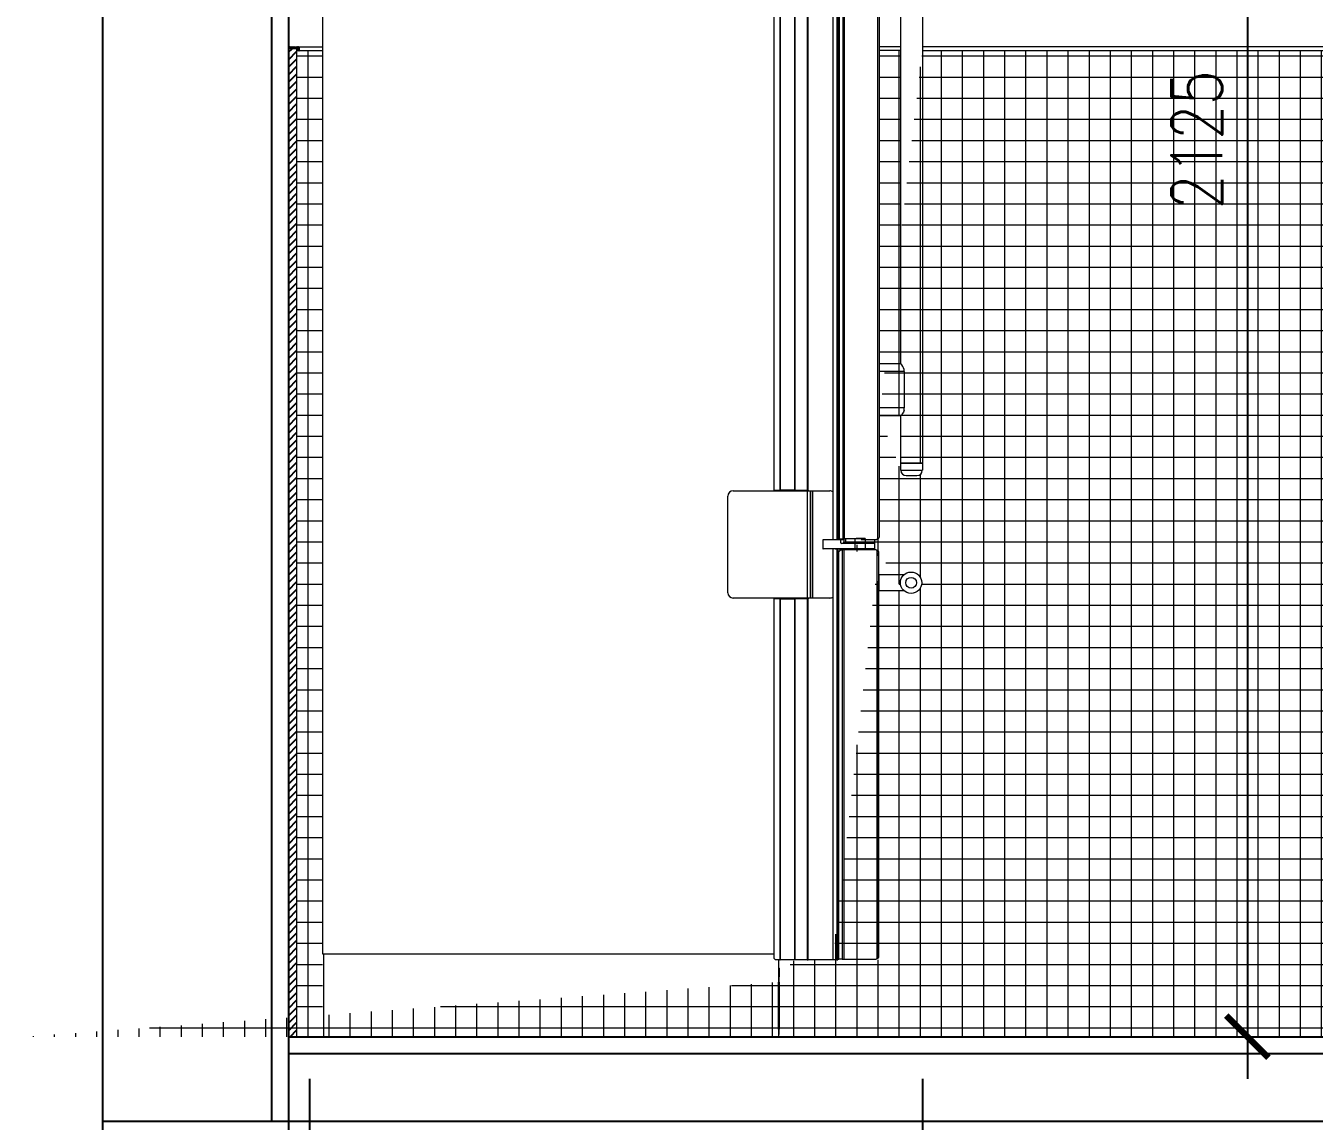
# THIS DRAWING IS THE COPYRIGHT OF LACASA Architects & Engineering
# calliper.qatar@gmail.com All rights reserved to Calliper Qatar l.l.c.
# Model space of a CAD drawing. Header units: inches. Extents: x -12478 to 399182, y -16583 to 525552.
# Drawn here: x 4266 to 5791, y -9161 to -7864 of the extents above; entities that cross this region are included whole.
import ezdxf

# ---------------------------------------------------------------- set-up
doc = ezdxf.new("R2010")
doc.units = ezdxf.units.IN
doc.header["$LTSCALE"] = 1000
doc.header["$MEASUREMENT"] = 0
for name, pattern in [('DASHED', [0.75, 0.5, -0.25]), ('HIDDEN', [0.375, 0.25, -0.125]), ('HIDDEN2', [0.1875, 0.125, -0.0625])]:
    doc.linetypes.add(name, pattern=pattern)
for name, color, linetype in [('A-DIM', 9, 'Continuous'), ('A-Hidden', 8, 'HIDDEN'), ('Layer1', 1, 'Continuous'), ('Layer3', 3, 'Continuous')]:
    doc.layers.add(name, color=color, linetype=linetype)
doc.layers.add('CQ Marble', color=6, linetype='Continuous', lineweight=0)
doc.layers.add('Sanitaire', color=253, linetype='Continuous', lineweight=0)
doc.styles.add('ZZ-Dim All', font='romans.shx', dxfattribs={"width": 0.8})
doc.dimstyles.new('DIM-100', dxfattribs={"dimscale": 50, "dimtxt": 1.25, "dimasz": 1, "dimexe": 1, "dimexo": 1, "dimgap": 0.6, "dimtad": 1, "dimdec": 0, "dimrnd": 5, "dimdsep": 46, "dimtxsty": 'ZZ-Dim All', "dimblk1": 'ARCHTICK', "dimblk2": 'ARCHTICK', "dimsah": 1, "dimcen": 1, "dimdle": 1, "dimclrd": 256, "dimclre": 8, "dimclrt": 256, "dimazin": 2, "dimtfac": 1, "dimtdec": 0, "dimtix": 1, "dimtmove": 2, "dimatfit": 2, "dimfxl": 0.1, "dimtolj": 1, "dimtzin": 0, "dimlwd": -1, "dimlwe": -1, "dimarcsym": 0})

# ---------------------------------------------------------------- blocks, each defined once
blk = doc.blocks.new('_ARCHTICK')
at = {"color": 0, "linetype": 'ByBlock', "const_width": 0.15}
blk.add_lwpolyline([(-0.5, -0.5), (0.5, 0.5)], dxfattribs=at)
blk = doc.blocks.new('*D567')
at = {"layer": 'A-DIM', "color": 8, "linetype": 'HIDDEN2', "transparency": 16777216}
for p, q in [((4576.9, -9110.6), (4576.9, -9699.5)), ((4601.9, -9110.6), (4601.9, -9699.5))]:
    blk.add_line(p, q, dxfattribs=at)
at = {"layer": 'A-DIM', "transparency": 16777216}
for p, q in [((4576.9, -9649.5), (4526.9, -9649.5)), ((4576.9, -9649.5), (4601.9, -9649.5)), ((4601.9, -9649.5), (4651.9, -9649.5))]:
    blk.add_line(p, q, dxfattribs=at)
at = {"layer": 'Defpoints', "color": 0, "transparency": 16777216}
for p in [(4576.9, -9060.6, 0), (4601.9, -9060.6, 0), (4601.9, -9649.5)]:
    blk.add_point(p, dxfattribs=at)
at = {"layer": 'A-DIM', "transparency": 16777216, "xscale": 50, "yscale": 50, "zscale": 50}
blk.add_blockref('_ARCHTICK', (4576.9, -9649.5), dxfattribs=at)
at = {"layer": 'A-DIM', "transparency": 16777216, "xscale": 50, "yscale": 50, "zscale": 50, "rotation": 180}
blk.add_blockref('_ARCHTICK', (4601.9, -9649.5), dxfattribs=at)
at = {"layer": 'A-DIM', "color": 3, "transparency": 16777216, "insert": (4589.4, -9589.5), "char_height": 60, "attachment_point": 5, "style": 'ZZ-Dim All'}
blk.add_mtext('\\A1;25', dxfattribs=at)
blk = doc.blocks.new('*D568')
at = {"layer": 'A-DIM', "color": 8, "linetype": 'HIDDEN2', "transparency": 16777216}
for p, q in [((4601.9, -9110.6), (4601.9, -9699.5)), ((5327.3, -9110.6), (5327.3, -9699.5))]:
    blk.add_line(p, q, dxfattribs=at)
at = {"layer": 'A-DIM', "transparency": 16777216}
blk.add_line((4551.9, -9649.5), (5377.3, -9649.5), dxfattribs=at)
at = {"layer": 'Defpoints', "color": 0, "transparency": 16777216}
for p in [(4601.9, -9060.6, 0), (5327.3, -9060.6, 0), (5327.3, -9649.5)]:
    blk.add_point(p, dxfattribs=at)
at = {"layer": 'A-DIM', "transparency": 16777216, "xscale": 50, "yscale": 50, "zscale": 50, "rotation": 180}
blk.add_blockref('_ARCHTICK', (4601.9, -9649.5), dxfattribs=at)
at = {"layer": 'A-DIM', "transparency": 16777216, "xscale": 50, "yscale": 50, "zscale": 50}
blk.add_blockref('_ARCHTICK', (5327.3, -9649.5), dxfattribs=at)
at = {"layer": 'A-DIM', "color": 3, "transparency": 16777216, "insert": (4964.6, -9589.5), "char_height": 60, "attachment_point": 5, "style": 'ZZ-Dim All'}
blk.add_mtext('\\A1;725', dxfattribs=at)
blk = doc.blocks.new('*D569')
at = {"layer": 'A-DIM', "color": 8, "linetype": 'HIDDEN2', "transparency": 16777216}
for p, q in [((5327.3, -9110.6), (5327.3, -9699.5)), ((6176.9, -9110.6), (6176.9, -9699.5))]:
    blk.add_line(p, q, dxfattribs=at)
at = {"layer": 'A-DIM', "transparency": 16777216}
blk.add_line((5277.3, -9649.5), (6226.9, -9649.5), dxfattribs=at)
at = {"layer": 'Defpoints', "color": 0, "transparency": 16777216}
for p in [(5327.3, -9060.6, 0), (6176.9, -9060.6, 0), (6176.9, -9649.5)]:
    blk.add_point(p, dxfattribs=at)
at = {"layer": 'A-DIM', "transparency": 16777216, "xscale": 50, "yscale": 50, "zscale": 50, "rotation": 180}
blk.add_blockref('_ARCHTICK', (5327.3, -9649.5), dxfattribs=at)
at = {"layer": 'A-DIM', "transparency": 16777216, "xscale": 50, "yscale": 50, "zscale": 50}
blk.add_blockref('_ARCHTICK', (6176.9, -9649.5), dxfattribs=at)
at = {"layer": 'A-DIM', "color": 3, "transparency": 16777216, "insert": (5752.1, -9589.5), "char_height": 60, "attachment_point": 5, "style": 'ZZ-Dim All'}
blk.add_mtext('\\A1;850', dxfattribs=at)
blk = doc.blocks.new('*D578')
at = {"layer": 'A-DIM', "transparency": 16777216}
blk.add_line((5712.1, -6887.7), (5712.1, -9110.6), dxfattribs=at)
at = {"layer": 'A-DIM', "color": 8, "linetype": 'HIDDEN2', "transparency": 16777216}
for p, q in [((5277.4, -6937.7), (5762.1, -6937.7)), ((5207.1, -9060.6), (5762.1, -9060.6))]:
    blk.add_line(p, q, dxfattribs=at)
at = {"layer": 'Defpoints', "color": 0, "transparency": 16777216}
for p in [(5227.4, -6937.7, 0), (5157.1, -9060.6, 0), (5712.1, -9060.6)]:
    blk.add_point(p, dxfattribs=at)
at = {"layer": 'A-DIM', "transparency": 16777216, "xscale": 50, "yscale": 50, "zscale": 50}
for p, rotation in [((5712.1, -6937.7), 90), ((5712.1, -9060.6), 270)]:
    blk.add_blockref('_ARCHTICK', p, dxfattribs=dict(at, rotation=rotation))
at = {"layer": 'A-DIM', "color": 3, "transparency": 16777216, "insert": (5652.1, -7999.2), "char_height": 60, "attachment_point": 5, "rotation": 90, "style": 'ZZ-Dim All'}
blk.add_mtext('\\A1;2125', dxfattribs=at)
blk = doc.blocks.new('*D579')
at = {"layer": 'A-DIM', "color": 8, "linetype": 'HIDDEN2', "transparency": 16777216}
for p, q in [((4576.9, -9130.6), (4576.9, -9950.1)), ((9096.9, -9130.6), (9096.9, -9950.1))]:
    blk.add_line(p, q, dxfattribs=at)
at = {"layer": 'A-DIM', "transparency": 16777216}
blk.add_line((4526.9, -9900.1), (9146.9, -9900.1), dxfattribs=at)
at = {"layer": 'Defpoints', "color": 0, "transparency": 16777216}
for p in [(4576.9, -9080.6, 0), (9096.9, -9080.6, 0), (9096.9, -9900.1)]:
    blk.add_point(p, dxfattribs=at)
at = {"layer": 'A-DIM', "transparency": 16777216, "xscale": 50, "yscale": 50, "zscale": 50, "rotation": 180}
blk.add_blockref('_ARCHTICK', (4576.9, -9900.1), dxfattribs=at)
at = {"layer": 'A-DIM', "transparency": 16777216, "xscale": 50, "yscale": 50, "zscale": 50}
blk.add_blockref('_ARCHTICK', (9096.9, -9900.1), dxfattribs=at)
at = {"layer": 'A-DIM', "color": 3, "transparency": 16777216, "insert": (6836.9, -9840.1), "char_height": 60, "attachment_point": 5, "style": 'ZZ-Dim All'}
blk.add_mtext('\\A1;4520', dxfattribs=at)

msp = doc.modelspace()

# ---------------------------------------------------------------- hatches: boundary and pattern name
h = msp.add_hatch()
h.set_pattern_fill('STEEL', color=8)
h.set_pattern_definition([(45, (-1589.98229, -180), (-0.0883883476, 0.0883883476), []), (45, (-1589.98229, -179.9375), (-0.0883883476, 0.0883883476), [])])
h.paths.add_polyline_path([(4589.4, -7889.1), (4576.9, -7889.1), (4576.9, -7891.1), (4586.9, -7891.1), (4586.9, -7893.6), (4589.4, -7893.6), (4589.4, -7891.1)])
h = msp.add_hatch()
h.set_pattern_fill('ANSI31', color=8, scale=50)
h.set_pattern_definition([(45, (-1589.982, 3e-11), (-4.4194174, 4.4194174), [])])
h.paths.add_polyline_path([(4586.9, -7891.1), (4576.9, -7891.1), (4576.9, -9060.6), (4586.9, -9060.6)])
at = {"layer": 'Sanitaire'}
h = msp.add_hatch(dxfattribs=at)
h.set_pattern_fill('ANSI37', color=8, scale=200, angle=45)
edge = h.paths.add_edge_path(flags=16)
edge.add_arc((5314, -8523.4), 12.7, 0, 360)
edge = h.paths.add_edge_path()
edge.add_line((6172.9, -8000.6), (6172.9, -7997.6))
edge.add_line((6172.9, -7983.6), (6172.9, -7997.6))
edge.add_line((6172.9, -7983.6), (6172.9, -7980.6))
edge.add_line((6172.9, -7893.6), (6172.9, -9060.6))
edge.add_line((11429, -9060.6), (4265.8, -9060.6))
edge.add_line((5157.8, -8995.9), (5157.8, -9051.7))
edge.add_line((5157.8, -9058.1), (5157.8, -9051.7))
edge.add_line((5157.1, -9058.1), (5157.1, -9060.6))
edge.add_line((5157.1, -9058.1), (5157.8, -9058.1))
edge.add_line((5157.8, -8995.9), (5157.8, -8989.6))
edge.add_line((5157.8, -8979.5), (5157.8, -8989.6))
edge.add_arc((5157.1, -8979.5), 0.787, 0, 88.1514)
edge.add_line((5157.1, -8969.7), (5157.1, -8989.6))
edge.add_line((5176, -8969.7), (5159.2, -8969.7))
edge.add_line((5159.2, -8969.7), (5158.9, -8969.7))
edge.add_line((5158.7, -8969.7), (5158.9, -8969.7))
edge.add_line((5158.7, -8969.7), (5153.3, -8969.7))
edge.add_line((5176.2, -8969.7), (5176, -8969.7))
edge.add_line((5176.2, -8969.7), (5176.5, -8969.7))
edge.add_line((5190.8, -8969.7), (5176.5, -8969.7))
edge.add_line((5190.8, -8969.7), (5192.3, -8969.7))
edge.add_line((5221.6, -8969.7), (5192.3, -8969.7))
edge.add_line((5225.9, -8969.7), (5221.8, -8969.7))
edge.add_line((5221.8, -8969.7), (5221.6, -8969.7))
edge.add_line((5275.9, -8483.5), (5275.9, -8969.8))
edge.add_line((5225.9, -8969.7), (5227.4, -8969.7))
edge.add_line((5227.4, -8968.9), (5228.5, -8968.9))
edge.add_line((5232.3, -8968.9), (5228.5, -8968.9))
edge.add_line((5232.3, -8968.9), (5234.6, -8968.9))
edge.add_line((5234.6, -8968.9), (5272.8, -8968.9))
edge.add_line((5273.6, -8968.4), (5272.8, -8968.9))
edge.add_line((5273.6, -8968.4), (5273.6, -8967.9))
edge.add_arc((5273.6, -8965.6), 2.29, 269.9999, 360)
edge.add_line((5275.9, -8965.6), (5275.9, -8487.6))
edge.add_line((5305.2, -8533), (5276, -8533))
edge.add_line((5270.8, -8472.2), (5270.8, -8475.4))
edge.add_line((5270.8, -8475.4), (5270.8, -8476.9))
edge.add_line((5270.8, -8476.9), (5270.8, -8483.3))
edge.add_arc((5229.1, -8484), 0.635, 0, 90)
edge.add_line((5229.7, -8484), (5229.7, -8485.6))
edge.add_arc((5273.6, -8487.6), 2.29, 0, 90.0004)
edge.add_line((5272.8, -8484.3), (5273.6, -8484.8))
edge.add_line((5273.6, -8484.8), (5273.6, -8485.3))
edge.add_line((5272.8, -8484.3), (5234.6, -8484.3))
edge.add_line((5270.8, -8483.3), (5259.7, -8483.3))
edge.add_line((5259.7, -8483.3), (5255, -8483.3))
edge.add_line((5258.6, -8483.3), (5247.5, -8483.3))
edge.add_line((5247.5, -8483.3), (5210, -8483.3))
edge.add_line((5234.6, -8484.3), (5232.3, -8484.3))
edge.add_line((5229.7, -8484.3), (5232.3, -8484.3))
edge.add_line((5274.2, -8471.7), (5273.4, -8472.2))
edge.add_line((5255, -8472.2), (5273.4, -8472.2))
edge.add_arc((5274.2, -8469), 2.29, 269.9998, 360)
edge.add_line((5276.5, -8469), (5276.6, -8326))
edge.add_arc((5308.2, -8390.3), 6.35, 180, 270)
edge.add_line((5308.2, -8396.6), (5314.6, -8396.6))
edge.add_line((5314.6, -8396.6), (5320.9, -8396.6))
edge.add_arc((5320.9, -8390.3), 6.35, 270, 360)
edge.add_line((5327.3, -8382.1), (5327.3, -8390.3))
edge.add_line((5327.3, -7893.6), (5327.3, -8382))
edge.add_line((5301.9, -8390.3), (5301.9, -8382.1))
edge.add_line((5301.9, -8382), (5301.9, -8325.9))
edge.add_line((5301.9, -8326), (5276.6, -8326))
edge.add_line((5327.3, -7893.6), (6172.9, -7893.6))
edge.add_line((6172.9, -7893.6), (6172.9, -7980.6))
h = msp.add_hatch(dxfattribs=at)
h.set_pattern_fill('ANSI37', color=8, scale=200, angle=45)
h.paths.add_polyline_path([(4586.9, -7893.6), (4617.4, -7893.6), (4617.1, -9060.6), (4586.7, -9060.6)])
h = msp.add_hatch(dxfattribs=at)
h.set_pattern_fill('ANSI37', color=8, scale=200, angle=45)
h.paths.add_polyline_path([(5301.9, -7893.6), (5276.5, -7893.6), (5276.5, -8264), (5301.9, -8264)])

# ---------------------------------------------------------------- linework, layer by layer
at = {"color": 7, "linetype": 'Continuous', "lineweight": 0}
for p, q in [((5158.7, -7184.2, 0), (5158.7, -8413.8, 0)), ((5158.9, -8413.8, 0), (5158.9, -7183.9, 0)), ((5159.2, -8413.8, 0), (5159.2, -7183.7, 0)), ((5176, -7169.8, 0), (5176, -8413.8, 0)), ((5176.2, -7169.8, 0), (5176.2, -8413.8, 0)), ((5176.5, -8413.8, 0), (5176.5, -7169.8, 0)), ((5190.8, -7169.8, 0), (5190.8, -8413.8, 0)), ((5192.3, -8413.8, 0), (5192.3, -7169.8, 0)), ((5221.6, -8472.8, 0), (5221.6, -7169.8, 0)), ((5221.8, -8472.8, 0), (5221.8, -7169.8, 0)), ((5225.9, -7169.8, 0), (5225.9, -8472.8, 0)), ((5227.4, -7169.8, 0), (5227.4, -8472.8, 0)), ((4617.4, -8962.8, 0), (4617.4, -7197.5, 0)), ((5151.7, -8413.8, 0), (5151.7, -7191.8, 0)), ((5229.1, -8471.3, 0), (5229.1, -7197.1, 0)), ((5233, -7197.1, 0), (5233, -8471.3, 0)), ((5235.2, -8471.3, 0), (5235.2, -7197.1, 0)), ((5274.2, -7198.1, 0), (5274.2, -8471.2, 0)), ((5276.5, -8469, 0), (5276.5, -7200.4, 0)), ((5327.3, -7287.3, 0), (5327.3, -8382, 0)), ((5301.9, -8264.1, 0), (5301.9, -7405.2, 0)), ((5276.6, -8273.6, 0), (5276.6, -8264, 0)), ((5276.6, -8264, 0), (5301.9, -8264, 0)), ((5276.6, -8273.6, 0), (5276.5, -8273.6, 0)), ((5276.6, -8316.5, 0), (5276.6, -8273.6, 0)), ((5305.8, -8273.6, 0), (5276.6, -8273.6, 0)), ((5305.8, -8273.6, 0), (5305.8, -8270.9, 0)), ((5305.8, -8273.6, 0), (5305.8, -8316.5, 0)), ((5276.5, -8316.5, 0), (5276.6, -8316.5, 0)), ((5305.8, -8316.5, 0), (5276.6, -8316.5, 0)), ((5276.6, -8326, 0), (5276.6, -8316.5, 0)), ((5301.9, -8326, 0), (5276.6, -8326, 0)), ((5301.9, -8382, 0), (5301.9, -8325.9, 0)), ((5305.8, -8319.1, 0), (5305.8, -8316.5, 0)), ((5327.3, -8382, 0), (5301.9, -8382, 0)), ((5301.9, -8390.3, 0), (5301.9, -8382.1, 0)), ((5301.9, -8382.1, 0), (5314.6, -8382.1, 0)), ((5303.6, -8382.1, 0), (5303.6, -8382, 0)), ((5314.6, -8382.1, 0), (5327.3, -8382.1, 0)), ((5325.6, -8382, 0), (5325.6, -8382.1, 0)), ((5327.3, -8382.1, 0), (5327.3, -8390.3, 0)), ((5301.9, -8390.3, 0), (5314.6, -8390.3, 0)), ((5308.2, -8396.6, 0), (5314.6, -8396.6, 0)), ((5314.6, -8390.3, 0), (5327.3, -8390.3, 0)), ((5314.6, -8396.6, 0), (5320.9, -8396.6, 0)), ((5103.4, -8414.6, 0), (5191.5, -8414.6, 0)), ((5151.7, -8413.8, 0), (5158.7, -8413.8, 0)), ((5158.7, -8413.8, 0), (5158.9, -8413.8, 0)), ((5159.2, -8413.8, 0), (5158.9, -8413.8, 0)), ((5176, -8413.8, 0), (5159.2, -8413.8, 0)), ((5176.2, -8413.8, 0), (5176, -8413.8, 0)), ((5176.2, -8413.8, 0), (5176.5, -8413.8, 0)), ((5176.5, -8413.8, 0), (5190.8, -8413.8, 0)), ((5189.8, -8413.8, 0), (5189.8, -8414.6, 0)), ((5190.8, -8413.8, 0), (5192.3, -8413.8, 0)), ((5191.5, -8541.6, 0), (5191.5, -8414.6, 0)), ((5191.5, -8414.6, 0), (5195, -8414.6, 0)), ((5192.3, -8413.8, 0), (5192.3, -8414.6, 0)), ((5195, -8541.6, 0), (5195, -8414.6, 0)), ((5195, -8414.6, 0), (5197.2, -8414.6, 0)), ((5197.2, -8541.6, 0), (5197.2, -8414.6, 0)), ((5197.2, -8414.6, 0), (5197.7, -8414.6, 0)), ((5197.7, -8541.6, 0), (5197.7, -8414.6, 0)), ((5197.7, -8414.6, 0), (5217.7, -8414.6, 0)), ((5097.1, -8535.2, 0), (5097.1, -8420.9, 0)), ((5209.5, -8472.8, 0), (5209.5, -8483.3, 0)), ((5210, -8472.8, 0), (5209.5, -8472.8, 0)), ((5210, -8483.3, 0), (5210, -8472.8, 0)), ((5230.7, -8472.8, 0), (5210, -8472.8, 0)), ((5233.4, -8472.8, 0), (5222.2, -8472.8, 0)), ((5222.2, -8472.8, 0), (5222.2, -8472.8, 0)), ((5227.4, -8471.3, 0), (5234.4, -8471.3, 0)), ((5230.7, -8476, 0), (5230.7, -8472.8, 0)), ((5247.5, -8477, 0), (5231.7, -8477, 0)), ((5233.4, -8475.5, 0), (5234.4, -8475.5, 0)), ((5234.4, -8471.3, 0), (5234.4, -8475.5, 0)), ((5236.6, -8471.3, 0), (5234.4, -8471.3, 0)), ((5234.4, -8475.5, 0), (5236.6, -8475.5, 0)), ((5236.6, -8475.5, 0), (5236.6, -8471.3, 0)), ((5247.5, -8471.3, 0), (5236.6, -8471.3, 0)), ((5247.5, -8475.5, 0), (5236.6, -8475.5, 0)), ((5247.5, -8471.3, 0), (5247.5, -8475.5, 0)), ((5255, -8471.3, 0), (5247.5, -8471.3, 0)), ((5255.7, -8475.5, 0), (5247.5, -8475.5, 0)), ((5247.5, -8477, 0), (5247.5, -8483.3, 0)), ((5255, -8477, 0), (5247.5, -8477, 0)), ((5255, -8477, 0), (5247.5, -8477, 0)), ((5259.7, -8471.2, 0), (5248.8, -8471.2, 0)), ((5248.8, -8471.3, 0), (5248.8, -8471.2, 0)), ((5255, -8472.2, 0), (5273.4, -8472.2, 0)), ((5259.7, -8475.4, 0), (5255, -8475.4, 0)), ((5259.7, -8476.9, 0), (5255, -8476.9, 0)), ((5259.7, -8471.2, 0), (5259.7, -8475.4, 0)), ((5270.8, -8475.4, 0), (5259.7, -8475.4, 0)), ((5259.7, -8476.9, 0), (5259.7, -8483.3, 0)), ((5270.8, -8476.9, 0), (5259.7, -8476.9, 0)), ((5270.8, -8476.9, 0), (5259.7, -8476.9, 0)), ((5270.8, -8472.2, 0), (5270.8, -8475.4, 0)), ((5270.8, -8475.4, 0), (5270.8, -8476.9, 0)), ((5270.8, -8476.9, 0), (5270.8, -8483.3, 0)), ((5274.2, -8471.7, 0), (5273.4, -8472.2, 0)), ((5274.2, -8471.7, 0), (5274.2, -8471.2, 0)), ((5209.5, -8483.3, 0), (5210, -8483.3, 0)), ((5247.5, -8483.3, 0), (5210, -8483.3, 0)), ((5221.6, -8969.7, 0), (5221.6, -8483.3, 0)), ((5221.8, -8969.7, 0), (5221.8, -8483.3, 0)), ((5225.9, -8483.3, 0), (5225.9, -8969.7, 0)), ((5227.4, -8483.3, 0), (5227.4, -8969.7, 0)), ((5229.4, -8486.1, 0), (5227.4, -8487.6, 0)), ((5228.5, -8968.9, 0), (5228.5, -8486.8, 0)), ((5229.7, -8484, 0), (5229.7, -8485.6, 0)), ((5229.7, -8484.3, 0), (5232.3, -8484.3, 0)), ((5234.6, -8484.3, 0), (5232.3, -8484.3, 0)), ((5232.3, -8484.3, 0), (5232.3, -8968.9, 0)), ((5272.8, -8484.3, 0), (5234.6, -8484.3, 0)), ((5234.6, -8968.9, 0), (5234.6, -8484.3, 0)), ((5258.6, -8483.3, 0), (5247.5, -8483.3, 0)), ((5259.7, -8483.3, 0), (5255, -8483.3, 0)), ((5258.6, -8483.3, 0), (5258.6, -8483.3, 0)), ((5270.8, -8483.3, 0), (5259.7, -8483.3, 0)), ((5272.8, -8484.3, 0), (5273.6, -8484.8, 0)), ((5273.6, -8484.8, 0), (5273.6, -8485.3, 0)), ((5273.6, -8485.3, 0), (5273.6, -8967.9, 0)), ((5275.9, -8965.6, 0), (5275.9, -8487.6, 0)), ((5305.2, -8513.9, 0), (5276, -8513.9, 0)), ((5276, -8533, 0), (5276, -8513.9, 0)), ((5305.2, -8514.3, 0), (5305.2, -8513.9, 0)), ((5191.5, -8541.6, 0), (5103.4, -8541.6, 0)), ((5158.7, -8542.4, 0), (5151.7, -8542.4, 0)), ((5151.7, -8968.1, 0), (5151.7, -8542.4, 0)), ((5158.7, -8542.4, 0), (5158.7, -8969.7, 0)), ((5158.9, -8542.4, 0), (5158.7, -8542.4, 0)), ((5158.9, -8969.7, 0), (5158.9, -8542.4, 0)), ((5158.9, -8542.4, 0), (5159.2, -8542.4, 0)), ((5159.2, -8969.7, 0), (5159.2, -8542.4, 0)), ((5159.2, -8542.4, 0), (5176, -8542.4, 0)), ((5176, -8542.4, 0), (5176, -8969.7, 0)), ((5176, -8542.4, 0), (5176.2, -8542.4, 0)), ((5176.2, -8542.4, 0), (5176.2, -8969.7, 0)), ((5176.5, -8542.4, 0), (5176.2, -8542.4, 0)), ((5176.5, -8969.7, 0), (5176.5, -8542.4, 0)), ((5190.8, -8542.4, 0), (5176.5, -8542.4, 0)), ((5189.8, -8541.6, 0), (5189.8, -8542.4, 0)), ((5190.8, -8542.4, 0), (5190.8, -8969.7, 0)), ((5192.3, -8542.4, 0), (5190.8, -8542.4, 0)), ((5195, -8541.6, 0), (5191.5, -8541.6, 0)), ((5192.3, -8541.6, 0), (5192.3, -8542.4, 0)), ((5192.3, -8969.7, 0), (5192.3, -8542.4, 0)), ((5197.2, -8541.6, 0), (5195, -8541.6, 0)), ((5197.7, -8541.6, 0), (5197.2, -8541.6, 0)), ((5217.7, -8541.6, 0), (5197.7, -8541.6, 0)), ((5305.2, -8533, 0), (5276, -8533, 0)), ((5305.2, -8533, 0), (5305.2, -8532.6, 0)), ((5151.7, -8962.8, 0), (4617.4, -8962.8, 0)), ((4618.9, -9060.6, 0), (4618.9, -8962.8, 0)), ((5158.7, -8969.7, 0), (5153.3, -8969.7, 0)), ((5157.1, -8969.7, 0), (5157.1, -8989.6, 0)), ((5158.7, -8969.7, 0), (5158.9, -8969.7, 0)), ((5159.2, -8969.7, 0), (5158.9, -8969.7, 0)), ((5176, -8969.7, 0), (5159.2, -8969.7, 0)), ((5176.2, -8969.7, 0), (5176, -8969.7, 0)), ((5176.2, -8969.7, 0), (5176.5, -8969.7, 0)), ((5190.8, -8969.7, 0), (5176.5, -8969.7, 0)), ((5190.8, -8969.7, 0), (5192.3, -8969.7, 0)), ((5221.6, -8969.7, 0), (5192.3, -8969.7, 0)), ((5221.8, -8969.7, 0), (5221.6, -8969.7, 0)), ((5225.9, -8969.7, 0), (5221.8, -8969.7, 0)), ((5225.9, -8969.7, 0), (5227.4, -8969.7, 0)), ((5227.4, -8968.9, 0), (5228.5, -8968.9, 0)), ((5232.3, -8968.9, 0), (5228.5, -8968.9, 0)), ((5232.3, -8968.9, 0), (5234.6, -8968.9, 0)), ((5234.6, -8968.9, 0), (5272.8, -8968.9, 0)), ((5273.6, -8968.4, 0), (5272.8, -8968.9, 0)), ((5273.6, -8968.4, 0), (5273.6, -8967.9, 0)), ((5157.1, -8979.5, 0), (5157.8, -8979.5, 0)), ((5157.8, -8979.5, 0), (5157.8, -8989.6, 0)), ((5157.1, -8989.6, 0), (5157.8, -8989.6, 0)), ((5157.1, -8989.6, 0), (5157.1, -8995.9, 0)), ((5157.1, -8995.9, 0), (5157.8, -8995.9, 0)), ((5157.1, -9051.7, 0), (5157.1, -8995.9, 0)), ((5157.8, -8995.9, 0), (5157.8, -8989.6, 0)), ((5157.8, -8995.9, 0), (5157.8, -9051.7, 0)), ((5157.1, -9060.6, 0), (4618.9, -9060.6, 0)), ((5157.1, -9051.7, 0), (5157.8, -9051.7, 0)), ((5157.1, -9051.7, 0), (5157.1, -9058.1, 0)), ((5157.1, -9058.1, 0), (5157.8, -9058.1, 0)), ((5157.1, -9058.1, 0), (5157.1, -9060.6, 0)), ((5157.8, -9058.1, 0), (5157.8, -9051.7, 0))]:
    msp.add_line(p, q, dxfattribs=at)
at = {"color": 7, "linetype": 'Continuous', "lineweight": 0, "elevation": 0}
msp.add_lwpolyline([(5305.8, -8319.1), (5304.9, -8321.4), (5303.6, -8323.6), (5302.9, -8324.6), (5302.3, -8325.4), (5301.9, -8326), (5301.9, -8325.9)], dxfattribs=at)
at = {"color": 7, "linetype": 'Continuous', "lineweight": 0}
for radius in [12.7, 6.35]:
    msp.add_circle((5314, -8523.4, 0), radius, dxfattribs=at)
for centre, radius, start, end in [((5276.6, -8264.2, 0), 0.127, 90, 180), ((5282.1, -8279.8, 0), 25.3, 20.529, 38.3135), ((5276.6, -8325.9, 0), 0.127, 180, 270), ((5308.2, -8390.3, 0), 6.35, 180, 270), ((5320.9, -8390.3, 0), 6.35, 270, 0), ((5103.4, -8420.9, 0), 6.35, 90, 180), ((5217.7, -8420.9, 0), 6.35, 52.7025, 90), ((5231.7, -8476, 0), 1.02, 180, 270), ((5272.7, -8467.5, 0), 4.05, 291.451, 338.5486), ((5274.2, -8469, 0), 2.29, 269.9998, 0), ((5229.1, -8484, 0), 0.635, 0, 90), ((5229.1, -8485.6, 0), 0.635, 307.5, 0), ((5272.1, -8489.1, 0), 4.05, 21.4508, 68.5496), ((5273.6, -8487.6, 0), 2.29, 0, 90.0004), ((5276, -8514, 0), 0.127, 90, 180), ((5103.4, -8535.2, 0), 6.35, 180, 270), ((5217.7, -8535.2, 0), 6.35, 270, 307.2975), ((5276, -8532.8, 0), 0.127, 180, 270), ((5158.1, -8963.3, 0), 7.94, 216.8699, 233.1301), ((5272.1, -8964.2, 0), 4.05, 291.451, 338.5489), ((5273.6, -8965.6, 0), 2.29, 269.9999, 0), ((5157.1, -8979.5, 0), 0.787, 0, 88.1514)]:
    msp.add_arc(centre, radius, start, end, dxfattribs=at)
at = {"layer": 'A-Hidden', "linetype": 'DASHED', "lineweight": 0, "ltscale": 10}
msp.add_line((11429, -9060.6, 0), (4265.8, -9060.6, 0), dxfattribs=at)
at = {"layer": 'CQ Marble'}
for p, q in [((4586.9, -7891.1, 0), (4576.9, -7891.1, 0)), ((4589.4, -7889.1, 0), (4617.4, -7889.1, 0)), ((4589.4, -7893.6, 0), (4617.4, -7893.6, 0)), ((5301.9, -7889.1, 0), (5276.5, -7889.1, 0)), ((5301.9, -7893.6, 0), (5276.5, -7893.6, 0)), ((6172.9, -7889.1, 0), (5327.3, -7889.1, 0)), ((5327.3, -7893.6, 0), (6172.9, -7893.6, 0))]:
    msp.add_line(p, q, dxfattribs=at)
at = {"layer": 'CQ Marble', "elevation": 0}
for points in [[(4576.9, -7889.1), (4589.4, -7889.1), (4589.4, -7891.1), (4589.4, -7893.6), (4586.9, -7893.6), (4586.9, -7891.1), (4576.9, -7891.1)], [(4586.9, -7891.1), (4576.9, -7891.1), (4576.9, -9060.6), (4586.9, -9060.6)]]:
    msp.add_lwpolyline(points, close=True, dxfattribs=at)
at = {"layer": 'Layer1'}
for p, q in [((4576.9, -9060.6, 0), (9096.9, -9060.6, 0)), ((4576.9, -9080.6, 0), (9096.9, -9080.6, 0))]:
    msp.add_line(p, q, dxfattribs=at)
at = {"layer": 'Layer3'}
for p, q in [((4356.8, -4710.6, 0), (4356.8, -9360.6, 0)), ((4556.9, -4910.6, 0), (4556.9, -9160.6, 0)), ((4576.9, -4910.6, 0), (4576.9, -9160.6, 0)), ((4356.8, -9160.6, 0), (9297, -9160.6, 0))]:
    msp.add_line(p, q, dxfattribs=at)

# ---------------------------------------------------------------- dimensions: what is measured, and where the dimension line sits
at = {"layer": 'A-DIM'}
dim = msp.add_linear_dim(base=(5712.1, -9060.6), p1=(5227.4, -6937.7, 0), p2=(5157.1, -9060.6, 0), angle=90, dimstyle='DIM-100', override={"dimtxt": 1.2, "dimclrt": 3}, dxfattribs=at)
dim.commit()
dim.dimension.update_dxf_attribs({"geometry": '*D578', "text_midpoint": (5652.1, -7999.2)})
for base, p1, p2, picture, middle in [((4601.9, -9649.5), (4576.9, -9060.6, 0), (4601.9, -9060.6, 0), '*D567', (4589.4, -9589.5)), ((5327.3, -9649.5), (4601.9, -9060.6, 0), (5327.3, -9060.6, 0), '*D568', (4964.6, -9589.5)), ((6176.9, -9649.5), (5327.3, -9060.6, 0), (6176.9, -9060.6, 0), '*D569', (5752.1, -9589.5)), ((9096.9, -9900.1), (4576.9, -9080.6, 0), (9096.9, -9080.6, 0), '*D579', (6836.9, -9840.1))]:
    dim = msp.add_linear_dim(base=base, p1=p1, p2=p2, dimstyle='DIM-100', override={"dimtxt": 1.2, "dimclrt": 3}, dxfattribs=at)
    dim.commit()
    dim.dimension.update_dxf_attribs({"geometry": picture, "text_midpoint": middle})

doc.saveas('drawing.dxf')
